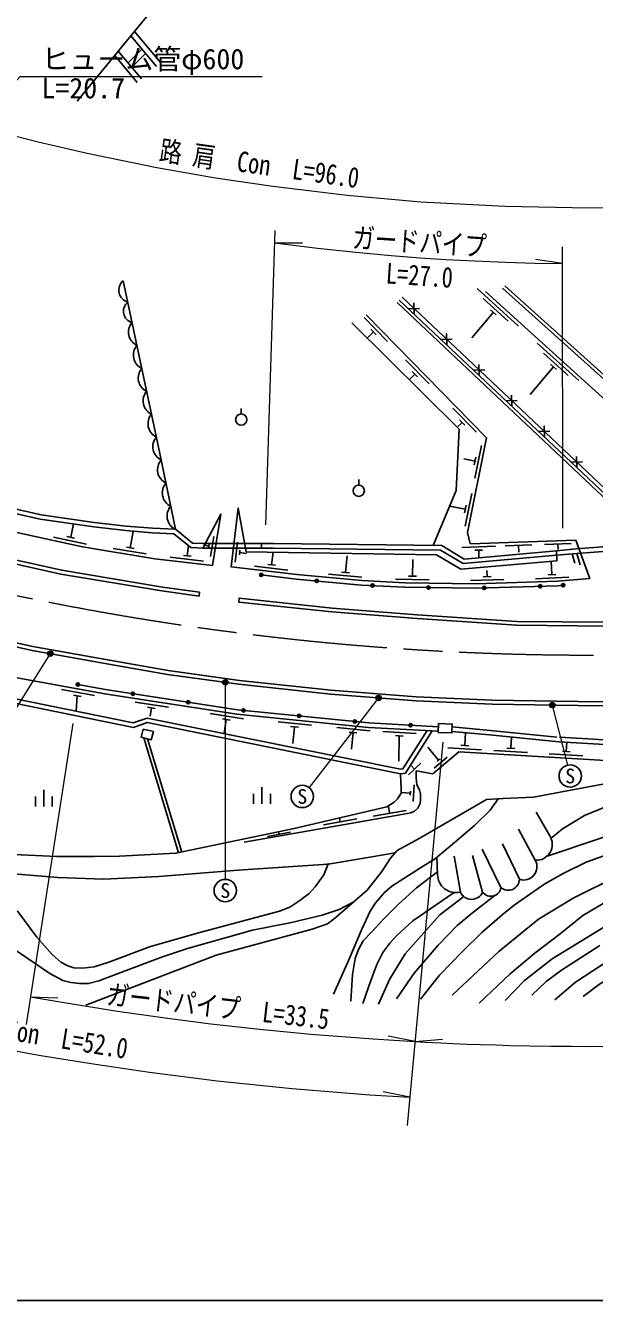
# Model space of a CAD drawing. Units: millimetres at full size, sheet at 1:1000; details may follow other scales. Extents: x 40000 to 680000, y 20000 to 380000.
# Drawn here: x 401787 to 452659, y 205000 to 319042 of the extents above; entities that cross this region are included whole.
import ezdxf
from ezdxf.enums import TextEntityAlignment as Align

# ---------------------------------------------------------------- set-up
doc = ezdxf.new("R2010")
doc.units = ezdxf.units.MM
doc.header["$LTSCALE"] = 1000
doc.linetypes.add('CHAIN', pattern=[18.5, 12, -1.5, 3.5, -1.5])
doc.linetypes.add('DASHED', pattern=[7.5, 6, -1.5])
for name, color, linetype, lineweight in [('M-BGD', 7, 'Continuous', 25), ('M-BMK', 2, 'CHAIN', 13), ('M-STR-HTXT', 7, 'Continuous', 13), ('M-STR-STRC', 7, 'Continuous', 25), ('M-TTL-BAND', 7, 'Continuous', 25)]:
    doc.layers.add(name, color=color, linetype=linetype, lineweight=lineweight)
doc.styles.add('ＭＳ ゴシック', font='')
doc.styles.get('ＭＳ ゴシック').set_extended_font_data('MS Gothic')

msp = doc.modelspace()

# ---------------------------------------------------------------- hatches: boundary and pattern name
at = {"layer": 'M-BGD'}
for points in [[(423008, 269889, -0.41421), (422845, 269753, -0.41421), (422709, 269916, -1)], [(427978, 269345, -0.41421), (427815, 269209, -0.41421), (427679, 269373, -1)], [(432960, 268933, -0.41421), (432803, 268791, -0.41421), (432661, 268948, -1)], [(437957, 268767, -0.41421), (437805, 268619, -0.41421), (437657, 268770, -1)], [(442956, 268742, -0.41421), (442811, 268587, -0.41421), (442656, 268733, -1)], [(447954, 268893, -0.41421), (447808, 268738, -0.41421), (447654, 268883, -1)], [(450006, 268961, -0.41421), (449843, 268825, -0.41421), (449707, 268988, -1)], [(406315, 260122, -1), (406611, 260077, -0.41421), (406440, 259951, -0.41421)], [(411245, 259292, -1), (411541, 259246, -0.41421), (411370, 259121, -0.41421)], [(416187, 258531, -1), (416483, 258486, -0.41421), (416312, 258360, -0.41421)], [(421131, 257791, -1), (421430, 257762, -0.41421), (421266, 257627, -0.41421)], [(426107, 257297, -1), (426405, 257268, -0.41421), (426241, 257133, -0.41421)], [(431082, 256803, -1), (431381, 256774, -0.41421), (431217, 256639, -0.41421)], [(436070, 256464, -1), (436369, 256448, -0.41421), (436211, 256306, -0.41421)]]:
    msp.add_hatch(color=256, dxfattribs=at).paths.add_polyline_path(points)
at = {"layer": 'M-STR-HTXT'}
for points in [[(403759, 262808, -0.41421), (403950, 263106, -0.41421), (404247, 262915, -1)], [(419467, 260115, -1), (419824, 260465, -1)], [(433111, 258863, -1), (433608, 258922, -0.41421), (433389, 258644, -0.41421)], [(448757, 258043, -1), (449017, 258470, -1)]]:
    msp.add_hatch(color=256, dxfattribs=at).paths.add_polyline_path(points)

# ---------------------------------------------------------------- linework, layer by layer
at = {"layer": 'M-BGD'}
for p, q in [((413886, 315701), (411542, 318512)), ((413502, 315381), (411218, 318119)), ((411774, 313940), (409763, 316352)), ((412158, 314260), (410086, 316744)), ((412183, 316926), (410945, 315678)), ((412538, 316574), (411300, 315326)), ((445871, 292155), (442165, 295512)), ((444442, 295536), (471439, 271250)), ((444642, 295759), (471804, 271325)), ((444928, 292604), (442705, 294618)), ((442905, 295246), (469767, 270909)), ((436026, 293710), (437026, 293739)), ((436541, 293224), (436512, 294224)), ((443615, 293389), (441693, 291109)), ((443875, 293154), (443356, 293624)), ((434161, 290773), (432062, 292917)), ((432897, 291635), (432331, 291081)), ((433142, 291385), (432653, 291885)), ((438936, 290965), (439936, 290994)), ((439451, 290480), (439421, 291479)), ((451253, 287278), (447548, 290635)), ((450311, 287727), (448087, 289742)), ((437863, 286992), (435765, 289136)), ((442360, 287735), (442331, 288735)), ((449257, 288277), (448738, 288747)), ((436600, 287854), (436093, 287358)), ((436845, 287604), (436355, 288104)), ((441846, 288220), (442846, 288250)), ((448998, 288512), (446920, 286045)), ((444756, 285476), (445755, 285505)), ((445270, 284991), (445241, 285990)), ((421070, 284295), (421070, 284795)), ((442096, 282669), (439997, 284813)), ((440832, 283531), (440393, 283101)), ((441077, 283281), (440587, 283781)), ((448180, 282246), (448151, 283246)), ((447666, 282731), (448665, 282760)), ((441971, 278547), (442568, 281487)), ((441975, 280077), (440967, 280281)), ((441906, 279734), (442045, 280420)), ((450576, 279987), (451575, 280016)), ((451090, 279501), (451061, 280501)), ((431586, 277927), (431586, 278427)), ((441099, 274251), (441696, 277191)), ((441103, 275781), (439719, 276062)), ((441034, 275438), (441173, 276124)), ((405827, 273264), (406086, 274458)), ((411153, 272315), (411401, 273795)), ((404297, 273290), (407229, 272653)), ((405485, 273339), (406169, 273190)), ((418146, 272275), (418214, 272690)), ((418330, 271546), (418622, 273322)), ((420745, 272835), (420527, 271049)), ((422897, 272707), (422897, 272307)), ((447070, 272582), (444671, 272498)), ((450586, 272705), (448188, 272621)), ((449387, 272663), (449404, 272183)), ((409624, 272267), (412583, 271772)), ((410808, 272373), (411499, 272257)), ((414727, 271481), (417707, 271131)), ((415904, 271645), (416599, 271563)), ((416252, 271604), (416360, 272524)), ((418180, 272483), (417779, 272549)), ((420959, 272114), (420909, 271697)), ((420934, 271906), (421560, 271829)), ((423790, 270798), (423926, 271934)), ((430401, 270126), (430539, 271620)), ((443794, 272467), (440796, 272362)), ((442655, 272127), (441956, 272102)), ((442305, 272115), (442329, 271441)), ((445870, 272540), (445891, 271940)), ((449263, 272066), (449290, 271161)), ((450654, 271789), (450915, 270952)), ((451068, 271826), (451384, 270809)), ((422265, 270679), (425244, 270323)), ((423442, 270840), (424137, 270757)), ((436385, 269787), (436404, 271286)), ((443059, 269745), (443042, 270298)), ((448853, 269920), (448789, 271118)), ((428880, 269965), (431867, 269689)), ((430052, 270158), (430749, 270094)), ((434881, 269505), (437881, 269468)), ((436035, 269791), (436735, 269782)), ((441568, 269400), (444567, 269491)), ((442709, 269735), (443409, 269756)), ((447372, 269539), (450367, 269701)), ((448504, 269901), (449203, 269939)), ((407944, 259117), (404993, 259657)), ((406759, 259029), (406070, 259155)), ((406414, 259092), (406304, 257703)), ((414568, 258072), (411603, 258528)), ((413386, 257950), (412694, 258057)), ((413040, 258004), (412926, 257262)), ((421269, 257041), (418304, 257497)), ((420087, 256919), (419395, 257026)), ((419741, 256972), (419546, 255709)), ((427364, 256469), (424379, 256765)), ((426190, 256284), (425493, 256353)), ((425842, 256319), (425694, 254826)), ((432599, 255949), (429614, 256246)), ((431425, 255764), (430728, 255834)), ((431077, 255799), (430928, 254306)), ((436724, 255727), (433729, 255894)), ((435560, 255491), (434861, 255530)), ((435210, 255511), (435165, 253247)), ((441073, 254640), (441141, 255785)), ((412357, 255329), (415464, 245052)), ((412696, 255243), (415759, 245113)), ((438721, 253338), (437757, 254487)), ((439557, 254430), (442552, 254251)), ((440723, 254661), (441422, 254619)), ((444829, 254416), (445527, 254374)), ((445178, 254395), (445238, 255395)), ((450134, 254099), (450185, 254937)), ((438339, 252626), (439489, 253590)), ((438587, 253225), (438855, 253450)), ((443663, 254185), (446657, 254006)), ((448619, 253889), (451614, 253710)), ((449785, 254120), (450484, 254078)), ((436038, 252013), (437119, 253053)), ((436579, 252533), (436287, 252835)), ((422928, 249416), (422928, 250916)), ((436443, 249619), (436551, 251115)), ((402672, 249186), (402672, 250086)), ((403422, 249186), (403422, 250686)), ((404172, 249186), (404172, 250086)), ((422178, 249416), (422178, 250316)), ((423678, 249416), (423678, 250316)), ((436198, 250388), (435366, 250449)), ((436185, 250214), (436210, 250563)), ((432863, 248328), (435819, 248841)), ((434341, 248584), (434239, 249175)), ((448668, 246565), (447435, 248692)), ((428441, 247550), (431396, 248068)), ((429919, 247809), (429856, 248167)), ((423414, 246516), (425483, 246879)), ((424448, 246697), (424411, 246909)), ((447364, 244375), (445870, 247164)), ((444298, 241939), (442610, 245376)), ((445945, 242675), (444432, 245857)), ((438626, 243117), (438571, 244654)), ((440666, 241531), (440122, 244742)), ((442660, 241526), (441750, 244792))]:
    msp.add_line(p, q, dxfattribs=at)
at = {"layer": 'M-BGD', "linetype": 'DASHED'}
for p, q in [((422897, 272707), (417863, 272707)), ((417651, 272307), (422897, 272307))]:
    msp.add_line(p, q, dxfattribs=at)
at = {"layer": 'M-BGD'}
for points in [[(416371, 321152), (413715, 321152), (406403, 312270)], [(410513, 296213), (413810, 280746), (415192, 273981)], [(435004, 294266), (459156, 271486), (463714, 270088)], [(435210, 294484), (459311, 271752), (463711, 270403)], [(435450, 294739), (459492, 272063), (463708, 270701)], [(452238, 269573), (450978, 273019), (441558, 272689), (441291, 273690), (443011, 282163), (432242, 293162)], [(430953, 292444), (440572, 282924), (440301, 277454), (438244, 272533)], [(373198, 283457), (372685, 284430), (374017, 290465), (370420, 282801), (378452, 279865), (387186, 277259), (398388, 274267), (406875, 272423), (413340, 271341), (418500, 270736)], [(418500, 270736), (419259, 275341), (417651, 272307), (416565, 272358), (415043, 273588), (413114, 273675), (410753, 273860), (407886, 274202), (403111, 274881), (395214, 276665), (390579, 277995), (383035, 280259), (374300, 283212)], [(417863, 272707), (417651, 272707), (416714, 272752), (415192, 273981), (413138, 274074), (410792, 274258), (407938, 274599), (403184, 275275), (395313, 277053), (390691, 278379), (383156, 280640), (374428, 283591)], [(452238, 269573), (449363, 269335), (442060, 269115), (435722, 269195), (431864, 269388), (426032, 269926), (420174, 270626), (420813, 275871), (421503, 271972)], [(449263, 272066), (441016, 271323), (439007, 272523), (423973, 272707), (422897, 272707)], [(421503, 271972), (438537, 271700), (440698, 270425), (449290, 271161)], [(422897, 272307), (423970, 272307), (438894, 272125), (440923, 270913), (449275, 271665)], [(394759, 264840), (402388, 263151), (409223, 261926), (414488, 261000), (420864, 260122), (429054, 259229), (436701, 258632), (443499, 258333), (453105, 258198), (461163, 258365), (467014, 258653), (472541, 259003), (480256, 259705), (489041, 260852), (502095, 263178), (509690, 264805), (523042, 268290), (531581, 271018)], [(531470, 271350), (522945, 268626), (509609, 265145), (502027, 263521), (488988, 261198), (480218, 260053), (472514, 259352), (466994, 259003), (461151, 258714), (453103, 258548), (443509, 258682), (436722, 258981), (429087, 259578), (420907, 260470), (414542, 261346), (409284, 262271), (402456, 263495), (394840, 265181)], [(449857, 268975), (449386, 268936), (442063, 268715), (435709, 268795), (431836, 268989), (425989, 269528), (422859, 269903)], [(387492, 263828), (387730, 262550), (388828, 258339), (394814, 246602), (400131, 244919), (404590, 244713), (407942, 244713), (410202, 244730), (415238, 245005), (419220, 245832), (425807, 247220), (434098, 249160), (434756, 249560), (435044, 249877), (435361, 250372), (435383, 250730), (435301, 252122)], [(387492, 263828), (393991, 262147), (399741, 260922), (408880, 259251), (420695, 257433), (432444, 256266), (438693, 255917)], [(438155, 255947), (435761, 252166), (435301, 252122), (412679, 256686), (411446, 256254), (399164, 258758), (390040, 260605)], [(437698, 255973), (435528, 252545), (435323, 252526), (412651, 257100), (411418, 256668), (399245, 259132), (398553, 259277), (390120, 260997)], [(406463, 260099), (408946, 259645), (420745, 257830), (432475, 256665), (438711, 256317)], [(439911, 255900), (443279, 255587), (449498, 254978), (452548, 254796), (460647, 254332), (466290, 254252), (470188, 254419), (475657, 254909), (484569, 255917), (490197, 256773), (501677, 258827)], [(508839, 250037), (507808, 249846), (503505, 252894), (500828, 254347), (498624, 255136), (478789, 253629), (472095, 253480), (466737, 253172), (460515, 253372), (456676, 253107), (440530, 254072), (438200, 252118), (436724, 252382)], [(436724, 252382), (436704, 251726), (436781, 251115), (437005, 250691), (437102, 250313), (437114, 250109), (437114, 249718), (437047, 249395), (436864, 249029), (436577, 248763), (436242, 248608), (435253, 248440), (421339, 246000)], [(437116, 231938), (438799, 234099), (440888, 236240), (442594, 237902), (444412, 239509), (445471, 240353), (448216, 242255), (449860, 243200), (451919, 244200), (453829, 244885), (455655, 245359), (464933, 247158), (468888, 247670), (480053, 248988), (483131, 249547), (486217, 250260), (488892, 251178), (492370, 252455)], [(448427, 244753), (453061, 246282), (456809, 247637), (459086, 248326), (461177, 248774), (463657, 249146), (466721, 249423), (469106, 249504), (478289, 249679), (480297, 249924), (482649, 250664), (485657, 251705), (487738, 252413)], [(475435, 252313), (474005, 251514), (472370, 250898), (470475, 250563), (468299, 250572), (463669, 250736), (460389, 250572), (456249, 249966), (453732, 249183), (451756, 248388), (449810, 247194), (448772, 246366)], [(407171, 231426), (418839, 235903), (427403, 238208), (428776, 238694), (429408, 239168), (432325, 241707), (433653, 243368), (434434, 244561), (435031, 245255), (436990, 246319), (443018, 249807), (444497, 249915), (447192, 250011), (451646, 250845), (454676, 251409)], [(444042, 249882), (443329, 248850), (441927, 247487), (440154, 245959), (438431, 244539), (437093, 243708), (434542, 242058), (433879, 241507), (433110, 240605), (432602, 239810), (431868, 238212), (430691, 235476), (429326, 232396)], [(493804, 250739), (493528, 250659), (491429, 249888), (488793, 249335), (485427, 248806), (481175, 248074), (472283, 246725), (463183, 245230), (458434, 244187), (454823, 243003), (450751, 240996), (447652, 239121), (444096, 236215), (439940, 232296)], [(442338, 231594), (445128, 234229), (447353, 236096), (449586, 237787), (451609, 239436), (453579, 240586), (455760, 241607), (460590, 243189), (463609, 243990), (467631, 244889), (471830, 245546), (481718, 246764), (484646, 247222), (494160, 249655)], [(494547, 248479), (490805, 247720), (480045, 245020), (474315, 243917), (470817, 243461), (467072, 242965), (464200, 242405), (459496, 240999), (453391, 238321), (448864, 235551), (446408, 233635), (444674, 231821)], [(451656, 232193), (453099, 233293), (455476, 234722), (458638, 236416), (460822, 237273), (462498, 237713), (464320, 238055), (466172, 238328), (468508, 238584), (479398, 239072), (483725, 239425), (486305, 239760), (492059, 240641), (495478, 241447), (498919, 242515), (500534, 243253), (501912, 244026), (503417, 245203)], [(396206, 241996), (397231, 241823), (398317, 241520), (399380, 241113), (400266, 240546), (401097, 239788), (402814, 237499), (404166, 235945), (404953, 235268), (405563, 234925), (406108, 234764), (406921, 234735), (407920, 234841), (409239, 235267), (412974, 236670), (417362, 237930), (424499, 239821), (425414, 240195), (426323, 240765), (427150, 241411), (427698, 242013), (428453, 243067), (428878, 244112)], [(397142, 243455), (404663, 242849), (408783, 242677), (413703, 242931), (420795, 243479), (428847, 244035), (432739, 244669), (434841, 245033)], [(430873, 231786), (431019, 234151), (431276, 235601), (431550, 236397), (431983, 237163), (432729, 237953), (433832, 239152), (435122, 240447), (436733, 241925), (438618, 243332)], [(449121, 231883), (450954, 233483), (453284, 234989), (455768, 236414), (459979, 238456), (461908, 239137), (463831, 239676), (465143, 239892), (467140, 240116), (470215, 240309), (472544, 240309), (480302, 240527), (486225, 240852), (488362, 241275), (490269, 241787), (491233, 242293)], [(397962, 238072), (399661, 237179), (403974, 234261), (405130, 233622), (405847, 233440), (406608, 233345), (407430, 233345), (408346, 233604), (410309, 234330), (414031, 235751), (416284, 236490), (422083, 238135), (425562, 238821), (428298, 239466), (429829, 239979), (431092, 240634)], [(440126, 241489), (436420, 238958), (434988, 237650), (434353, 236958), (433746, 236129), (433189, 235042), (432652, 233637), (431953, 231551)], [(433343, 231501), (434337, 233718), (435744, 236018), (438830, 239488), (440967, 241133)], [(443741, 241221), (441755, 239682), (440375, 238529), (438681, 236771), (436522, 234278), (434943, 231990)], [(447059, 232322), (448337, 233531), (449717, 234537), (453126, 236765)]]:
    msp.add_lwpolyline(points, dxfattribs=at)
for points in [[(417353, 268352), (414029, 268816), (405021, 270324), (394630, 272625), (387750, 274391), (382227, 276011), (377083, 277635), (370085, 280061), (369970, 279730), (376973, 277303), (382125, 275676), (387658, 274053), (394548, 272284), (404954, 269981), (413976, 268470), (417304, 268005)], [(453837, 265677), (445702, 265744), (436818, 266343), (429217, 266940), (420884, 267824), (420847, 267476), (429185, 266592), (436792, 265994), (445689, 265394), (453834, 265327)], [(438724, 256607), (439940, 256553), (439905, 255761), (438689, 255815)], [(412321, 256108), (413217, 255882), (413035, 255158), (412139, 255384)]]:
    msp.add_lwpolyline(points, close=True, dxfattribs=at)
at = {"layer": 'M-BGD', "linetype": 'DASHED'}
for points in [[(455441, 272507), (454217, 272460), (451035, 272225), (449263, 272066)], [(449275, 271665), (451068, 271826), (454240, 272060), (455441, 272107)], [(439929, 256300), (443317, 255985), (449530, 255377), (452572, 255195), (460661, 254731), (466284, 254652), (470162, 254818), (475617, 255307), (484516, 256314), (490132, 257167), (501577, 259215)]]:
    msp.add_lwpolyline(points, dxfattribs=at)
at = {"layer": 'M-BGD'}
for centre, radius in [((421070, 283795), 500), ((431586, 277427), 500), ((422859, 269903), 150), ((427829, 269359), 150), ((432810, 268940), 150), ((437807, 268769), 150), ((442806, 268737), 150), ((447804, 268888), 150), ((449857, 268975), 150), ((406463, 260099), 150), ((411393, 259269), 150), ((416335, 258508), 150), ((421280, 257777), 150), ((426256, 257283), 150), ((431231, 256789), 150), ((436219, 256456), 150)]:
    msp.add_circle(centre, radius, dxfattribs=at)
for centre, radius, start, end in [((411275, 295371), 1136, 132.1711, 251.89303), ((411591, 293482), 1050, 129.588, 254.47613), ((412311, 291614), 1318, 139.39522, 244.66891), ((412747, 289565), 1318, 139.39522, 244.66891), ((413184, 287517), 1318, 139.39522, 244.66891), ((413620, 285469), 1318, 139.39522, 244.66891), ((414057, 283420), 1318, 139.39522, 244.66891), ((414490, 281367), 1318, 139.12928, 244.66891), ((414912, 279302), 1318, 138.43492, 244.66891), ((415334, 277237), 1318, 138.43492, 244.66891), ((415756, 275172), 1318, 138.43492, 244.66891), ((447455, 245803), 1431, 266.35838, 32.12477), ((446335, 243791), 1183, 250.73157, 29.55217), ((440269, 243126), 1643, 180.3225, 283.97852), ((443396, 242064), 911, 216.19222, 352.14981), ((444955, 242679), 990, 228.3939, 359.74403), ((441665, 241973), 1092, 203.88775, 335.78223)]:
    msp.add_arc(centre, radius, start, end, dxfattribs=at)
at = {"layer": 'M-BMK'}
msp.add_arc((452317, 512729), 250000, 254.58746, 290.97887, dxfattribs=at)
at = {"layer": 'M-STR-HTXT'}
for p, q in [((423265, 274368), (424123, 300720)), ((424086, 299590), (426541, 299617)), ((449830, 274085), (449798, 299245)), ((449800, 297743), (447374, 298116)), ((404003, 262862), (397009, 251719)), ((419646, 260290), (419649, 242669)), ((433360, 258893), (427146, 250872)), ((448887, 258257), (450243, 252885)), ((406011, 256623), (401835, 229696)), ((439089, 254934), (435924, 220661)), ((402218, 232167), (404672, 232084)), ((436617, 228161), (434209, 228643)), ((436617, 228161), (439062, 228377)), ((436157, 223179), (433750, 223664))]:
    msp.add_line(p, q, dxfattribs=at)
for points in [[(374069, 284414), (401311, 314478), (422961, 314478)], [(396764, 310210), (402918, 308622), (407313, 307608), (413523, 306343), (418780, 305424), (423886, 304662), (430558, 303859), (437147, 303277), (444659, 302868), (452147, 302729), (458797, 302829), (463491, 303026)], [(424086, 299590), (427880, 299122), (431312, 298757), (434479, 298470), (437067, 298270), (439372, 298119), (441926, 297980), (444696, 297864), (447323, 297787), (449800, 297743)], [(380346, 231801), (385022, 230645), (389020, 229721), (392887, 228884), (397757, 227907), (403171, 226923), (408041, 226129), (412871, 225424), (418931, 224657), (425635, 223959), (432578, 223401), (436157, 223179)], [(402218, 232167), (405051, 231675), (409998, 230888), (414266, 230280), (418355, 229760), (422723, 229269), (427312, 228828), (432858, 228394), (436617, 228161)], [(436617, 228161), (437527, 228113), (438897, 228045), (439985, 227996), (441288, 227942), (442468, 227899), (443868, 227854), (445101, 227820), (446851, 227781), (448756, 227751), (450606, 227734), (452281, 227729), (454014, 227734)]]:
    msp.add_lwpolyline(points, dxfattribs=at)
for centre in [(404003, 262862), (419646, 260290), (433360, 258893), (448887, 258257)]:
    msp.add_circle(centre, 250, dxfattribs=at)
at = {"layer": 'M-STR-STRC'}
for centre in [(450487, 251915), (426533, 250082), (419649, 241669)]:
    msp.add_circle(centre, 1000, dxfattribs=at)
at = {"layer": 'M-TTL-BAND'}
msp.add_line((40000, 205000), (579000, 205000), dxfattribs=at)

# ---------------------------------------------------------------- texts
at = {"layer": 'M-STR-HTXT', "style": 'ＭＳ ゴシック'}
for s, p in [('ヒューム管φ600', (403211, 314578)), ('L=20.7', (403211, 311978))]:
    msp.add_text(s, height=1833, dxfattribs=at).set_placement(p, align=Align.BOTTOM_LEFT)
at = {"layer": 'M-STR-HTXT', "style": 'ＭＳ ゴシック', "width": 0.8}
for s, rotation, p in [('路 肩\u3000Con\u3000L=96.0', 352.016, (422500, 305196)), ('ガードパイプ', 356.164, (436912, 298230)), ('L=27.0', 356.164, (436912, 295230)), ('ガードパイプ\u3000L=33.5', 353.507, (418835, 229832)), ('路 肩\u3000Con\u3000L=52.0', 350.803, (401808, 227502))]:
    msp.add_text(s, height=1833, rotation=rotation, dxfattribs=at).set_placement(p, align=Align.BOTTOM_CENTER)
at = {"layer": 'M-STR-STRC', "style": 'ＭＳ ゴシック'}
for p in [(450487, 251915), (426533, 250082), (419649, 241669)]:
    msp.add_text('S', height=1320, dxfattribs=at).set_placement(p, align=Align.MIDDLE_CENTER)

doc.saveas('drawing.dxf')
